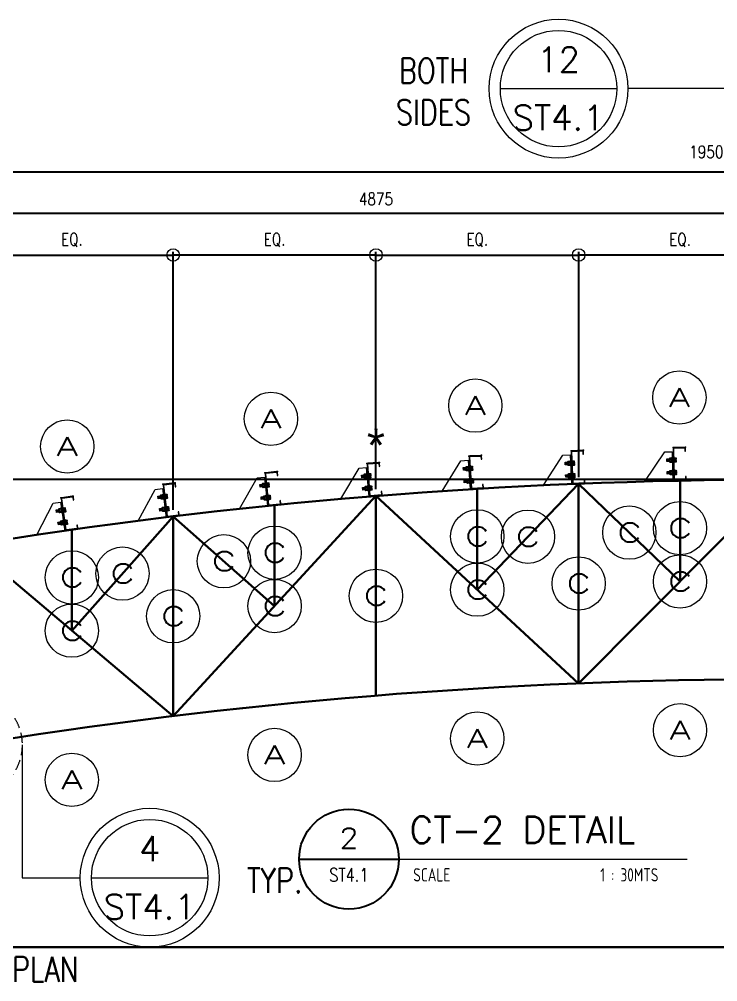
# Model space of a CAD drawing. Header units: millimetres. Extents: x 0 to 437400, y -7936 to 73710.
# Drawn here: x 80468 to 84667, y 28845 to 34631 of the extents above; entities that cross this region are included whole.
import ezdxf
from ezdxf.enums import TextEntityAlignment as Align

# ---------------------------------------------------------------- set-up
doc = ezdxf.new("R2010")
doc.units = ezdxf.units.MM
doc.header["$LTSCALE"] = 10
doc.header["$MEASUREMENT"] = 0
doc.linetypes.add('HIDDEN', pattern=[0.375, 0.25, -0.125])
doc.linetypes.add('PHANTOM2', pattern=[1.25, 0.625, -0.125, 0.125, -0.125, 0.125, -0.125])
doc.layers.add('A_LINE', color=1, linetype='Continuous')
doc.layers.add('TARGET-MAIN', color=1, linetype='Continuous')
for name, color, linetype, lineweight in [('CEE STEEL PURLINS', 46, 'Continuous', 15), ('HATCH 000', 251, 'Continuous', 5), ('S-ANNO-DIMS', 1, 'Continuous', 5), ('S-ANNO-NPLT', 7, 'Continuous', 9), ('S-Anno-Symb', 143, 'PHANTOM2', 13), ('S-BEAM-IDEN', 2, 'Continuous', 9), ('S-Grid-iden', 52, 'Continuous', 9), ('S_BOLTS', 252, 'Continuous', 9), ('S_STEEL TRUSS', 5, 'Continuous', 30), ('SCHEDULES-TEXT', 4, 'Continuous', 20)]:
    doc.layers.add(name, color=color, linetype=linetype, lineweight=lineweight)
doc.layers.add('GUIDE 001', color=214, linetype='Continuous', lineweight=0, plot=False)
doc.styles.add('1', font='simplex.shx', dxfattribs={"width": 0.8, "height": 20})
doc.styles.add('3', font='simplex.shx', dxfattribs={"width": 1.5, "height": 70})
doc.styles.add('ARCHITEXT', font='architxt.shx', dxfattribs={"width": 0.85})
doc.styles.add('ARIAL', font='arial.ttf')
doc.styles.add('ROMANSX', font='ROMANS.shx', dxfattribs={"height": 0.09375})
doc.styles.add('SIMPLEX', font='SIMPLEX.shx', dxfattribs={"width": 1.1})
doc.dimstyles.new('ESCA30', dxfattribs={"dimtxt": 40, "dimasz": 1, "dimexe": 20, "dimexo": 40, "dimgap": 50, "dimtad": 1, "dimdec": 0, "dimrnd": 1, "dimdsep": 46, "dimtxsty": '1', "dimblk1": 'ESCADIM_ARW', "dimblk2": 'ESCADIM_ARW', "dimsah": 1, "dimcen": 50, "dimclrd": 256, "dimclre": 256, "dimclrt": 52, "dimadec": 0, "dimazin": 0, "dimtfac": 1, "dimtdec": 0, "dimtofl": 0, "dimtmove": 0, "dimatfit": 3, "dimldrblk": 'ESCADIM_ARW', "dimfxl": 1, "dimtolj": 1, "dimtzin": 0, "dimarcsym": 0})

# ---------------------------------------------------------------- blocks, each defined once
blk = doc.blocks.new('ESCADIM_ARW')
at = {"color": 9}
blk.add_line((75, 0), (-75, 0), dxfattribs=at)
blk.add_circle((0, 0), 37.5, dxfattribs=at)
blk = doc.blocks.new('*D87')
at = {"layer": 'Defpoints', "color": 0, "ltscale": 80, "transparency": 16777216}
for p in [(94800, 33713.3), (75300, 32953.3, 0), (94800, 32953.3, 0)]:
    blk.add_point(p, dxfattribs=at)
at = {"layer": 'S-ANNO-DIMS', "lineweight": -2, "ltscale": 80, "transparency": 16777216}
for p, q in [((75300, 32993.3), (75300, 33733.3)), ((94800, 32993.3), (94800, 33733.3)), ((75301, 33713.3), (94799, 33713.3))]:
    blk.add_line(p, q, dxfattribs=at)
at = {"layer": 'S-ANNO-DIMS', "lineweight": -2, "ltscale": 80, "transparency": 16777216, "rotation": 180}
blk.add_blockref('ESCADIM_ARW', (75300, 33713.3), dxfattribs=at)
at = {"layer": 'S-ANNO-DIMS', "lineweight": -2, "ltscale": 80, "transparency": 16777216}
blk.add_blockref('ESCADIM_ARW', (94800, 33713.3), dxfattribs=at)
at = {"layer": 'S-ANNO-DIMS', "color": 52, "ltscale": 80, "transparency": 16777216, "insert": (85050, 33820.5), "char_height": 30, "attachment_point": 5, "style": '1'}
blk.add_mtext('\\A1;{\\H2.5x;19500 (16 EQUAL PANELS)}', dxfattribs=at)
blk = doc.blocks.new('*D90')
at = {"layer": 'Defpoints', "color": 0, "ltscale": 80, "transparency": 16777216}
for p in [(74050.2, 31863.3), (85050, 31863.3, 0), (75300, 29053.3, 0)]:
    blk.add_point(p, dxfattribs=at)
at = {"layer": 'S-ANNO-DIMS', "lineweight": -2, "ltscale": 80, "transparency": 16777216}
for p, q in [((85010, 31863.3), (74030.2, 31863.3)), ((74050.2, 29054.3), (74050.2, 31862.3)), ((75260, 29053.3), (74030.2, 29053.3))]:
    blk.add_line(p, q, dxfattribs=at)
for p, rotation in [((74050.2, 31863.3), 90), ((74050.2, 29053.3), 270)]:
    blk.add_blockref('ESCADIM_ARW', p, dxfattribs=dict(at, rotation=rotation))
at = {"layer": 'S-ANNO-DIMS', "color": 52, "ltscale": 80, "transparency": 16777216, "insert": (73962.7, 30458.3), "char_height": 30, "attachment_point": 5, "rotation": 90, "style": '1'}
blk.add_mtext('\\A1;{\\H2.5x;2810}', dxfattribs=at)
blk = doc.blocks.new('*D91')
at = {"layer": 'Defpoints', "color": 0, "ltscale": 80, "transparency": 16777216}
for p in [(85050, 31863.3, 0), (74300.2, 30253.3), (75300, 30253.3, 0)]:
    blk.add_point(p, dxfattribs=at)
at = {"layer": 'S-ANNO-DIMS', "lineweight": -2, "ltscale": 80, "transparency": 16777216}
for p, q in [((85010, 31863.3), (74280.2, 31863.3)), ((74300.2, 31862.3), (74300.2, 30254.3)), ((75260, 30253.3), (74280.2, 30253.3))]:
    blk.add_line(p, q, dxfattribs=at)
for p, rotation in [((74300.2, 31863.3), 90), ((74300.2, 30253.3), 270)]:
    blk.add_blockref('ESCADIM_ARW', p, dxfattribs=dict(at, rotation=rotation))
at = {"layer": 'S-ANNO-DIMS', "color": 52, "ltscale": 80, "transparency": 16777216, "insert": (74212.7, 31058.3), "char_height": 30, "attachment_point": 5, "rotation": 90, "style": '1'}
blk.add_mtext('\\A1;{\\H2.5x;1610}', dxfattribs=at)
blk = doc.blocks.new('*D92')
at = {"layer": 'Defpoints', "color": 0, "ltscale": 80, "transparency": 16777216}
for p in [(80175, 33463.3), (85050, 32953.3, 0), (80175, 31468.9, 0)]:
    blk.add_point(p, dxfattribs=at)
at = {"layer": 'S-ANNO-DIMS', "lineweight": -2, "ltscale": 80, "transparency": 16777216}
for p, q in [((80175, 31508.9), (80175, 33483.3)), ((85049, 33463.3), (80176, 33463.3)), ((85050, 32993.3), (85050, 33483.3))]:
    blk.add_line(p, q, dxfattribs=at)
at = {"layer": 'S-ANNO-DIMS', "lineweight": -2, "ltscale": 80, "transparency": 16777216, "rotation": 180}
blk.add_blockref('ESCADIM_ARW', (80175, 33463.3), dxfattribs=at)
at = {"layer": 'S-ANNO-DIMS', "lineweight": -2, "ltscale": 80, "transparency": 16777216}
blk.add_blockref('ESCADIM_ARW', (85050, 33463.3), dxfattribs=at)
at = {"layer": 'S-ANNO-DIMS', "color": 52, "ltscale": 80, "transparency": 16777216, "insert": (82612.5, 33550.8), "char_height": 30, "attachment_point": 5, "style": '1'}
blk.add_mtext('\\A1;{\\H2.5x;4875}', dxfattribs=at)
blk = doc.blocks.new('*D99')
at = {"layer": 'Defpoints', "color": 0, "ltscale": 80, "transparency": 16777216}
for p in [(83831.3, 33213.3), (85050, 32953.3, 0), (83831.3, 31838.8, 0)]:
    blk.add_point(p, dxfattribs=at)
at = {"layer": 'S-ANNO-DIMS', "lineweight": -2, "ltscale": 80, "transparency": 16777216}
for p, q in [((83831.3, 31878.8), (83831.3, 33233.3)), ((85049, 33213.3), (83832.3, 33213.3)), ((85050, 32993.3), (85050, 33233.3))]:
    blk.add_line(p, q, dxfattribs=at)
at = {"layer": 'S-ANNO-DIMS', "lineweight": -2, "ltscale": 80, "transparency": 16777216, "rotation": 180}
blk.add_blockref('ESCADIM_ARW', (83831.3, 33213.3), dxfattribs=at)
at = {"layer": 'S-ANNO-DIMS', "lineweight": -2, "ltscale": 80, "transparency": 16777216}
blk.add_blockref('ESCADIM_ARW', (85050, 33213.3), dxfattribs=at)
at = {"layer": 'S-ANNO-DIMS', "color": 52, "ltscale": 80, "transparency": 16777216, "insert": (84440.6, 33304.4), "char_height": 30, "attachment_point": 5, "style": '1'}
blk.add_mtext('\\A1;{\\H2.5x;EQ.}', dxfattribs=at)
blk = doc.blocks.new('*D100')
at = {"layer": 'Defpoints', "color": 0, "ltscale": 80, "transparency": 16777216}
for p in [(83831.3, 33213.3), (83831.3, 31838.8, 0), (82612.5, 31765.2, 0)]:
    blk.add_point(p, dxfattribs=at)
at = {"layer": 'S-ANNO-DIMS', "lineweight": -2, "ltscale": 80, "transparency": 16777216}
for p, q in [((82612.5, 31805.2), (82612.5, 33233.3)), ((82613.5, 33213.3), (83830.3, 33213.3)), ((83831.3, 31878.8), (83831.3, 33233.3))]:
    blk.add_line(p, q, dxfattribs=at)
at = {"layer": 'S-ANNO-DIMS', "lineweight": -2, "ltscale": 80, "transparency": 16777216, "rotation": 180}
blk.add_blockref('ESCADIM_ARW', (82612.5, 33213.3), dxfattribs=at)
at = {"layer": 'S-ANNO-DIMS', "lineweight": -2, "ltscale": 80, "transparency": 16777216}
blk.add_blockref('ESCADIM_ARW', (83831.3, 33213.3), dxfattribs=at)
at = {"layer": 'S-ANNO-DIMS', "color": 52, "ltscale": 80, "transparency": 16777216, "insert": (83221.9, 33304.4), "char_height": 30, "attachment_point": 5, "style": '1'}
blk.add_mtext('\\A1;{\\H2.5x;EQ.}', dxfattribs=at)
blk = doc.blocks.new('*D101')
at = {"layer": 'Defpoints', "color": 0, "ltscale": 80, "transparency": 16777216}
for p in [(81393.8, 33213.3), (81393.8, 31642.1, 0), (80175, 31468.9, 0)]:
    blk.add_point(p, dxfattribs=at)
at = {"layer": 'S-ANNO-DIMS', "lineweight": -2, "ltscale": 80, "transparency": 16777216}
for p, q in [((80175, 31508.9), (80175, 33233.3)), ((80176, 33213.3), (81392.8, 33213.3)), ((81393.8, 31682.1), (81393.8, 33233.3))]:
    blk.add_line(p, q, dxfattribs=at)
at = {"layer": 'S-ANNO-DIMS', "lineweight": -2, "ltscale": 80, "transparency": 16777216, "rotation": 180}
blk.add_blockref('ESCADIM_ARW', (80175, 33213.3), dxfattribs=at)
at = {"layer": 'S-ANNO-DIMS', "lineweight": -2, "ltscale": 80, "transparency": 16777216}
blk.add_blockref('ESCADIM_ARW', (81393.8, 33213.3), dxfattribs=at)
at = {"layer": 'S-ANNO-DIMS', "color": 52, "ltscale": 80, "transparency": 16777216, "insert": (80784.4, 33304.4), "char_height": 30, "attachment_point": 5, "style": '1'}
blk.add_mtext('\\A1;{\\H2.5x;EQ.}', dxfattribs=at)
blk = doc.blocks.new('*D102')
at = {"layer": 'Defpoints', "color": 0, "ltscale": 80, "transparency": 16777216}
for p in [(81393.8, 33213.3), (82612.5, 31765.2, 0), (81393.8, 31642.1, 0)]:
    blk.add_point(p, dxfattribs=at)
at = {"layer": 'S-ANNO-DIMS', "lineweight": -2, "ltscale": 80, "transparency": 16777216}
for p, q in [((81393.8, 31682.1), (81393.8, 33233.3)), ((82611.5, 33213.3), (81394.8, 33213.3)), ((82612.5, 31805.2), (82612.5, 33233.3))]:
    blk.add_line(p, q, dxfattribs=at)
at = {"layer": 'S-ANNO-DIMS', "lineweight": -2, "ltscale": 80, "transparency": 16777216, "rotation": 180}
blk.add_blockref('ESCADIM_ARW', (81393.8, 33213.3), dxfattribs=at)
at = {"layer": 'S-ANNO-DIMS', "lineweight": -2, "ltscale": 80, "transparency": 16777216}
blk.add_blockref('ESCADIM_ARW', (82612.5, 33213.3), dxfattribs=at)
at = {"layer": 'S-ANNO-DIMS', "color": 52, "ltscale": 80, "transparency": 16777216, "insert": (82003.1, 33304.4), "char_height": 30, "attachment_point": 5, "style": '1'}
blk.add_mtext('\\A1;{\\H2.5x;EQ.}', dxfattribs=at)
blk = doc.blocks.new('Grid')
at = {"layer": 'S-Grid-iden', "color": 1, "linetype": 'Continuous'}
blk.add_circle((0, 0), 500, dxfattribs=at)
at = {"layer": 'S-Grid-iden', "style": '3', "width": 1.5}
blk.add_attdef('GRIDTAG', text='', height=350, dxfattribs=at).set_placement((0, 0), align=Align.MIDDLE_CENTER)
blk = doc.blocks.new('TARGET-DWGLABEL')
at = {"layer": 'TARGET-MAIN'}
blk.add_line((-7.5, 0), (7.5, 0), dxfattribs=at)
blk.add_circle((0, 0), 7.5, dxfattribs=at)
at = {"layer": 'TARGET-MAIN', "color": 2, "style": 'ARCHITEXT', "width": 0.85}
blk.add_text('SCALE', height=2, dxfattribs=at).set_placement((9.66, -2.36), align=Align.MIDDLE_LEFT)
at = {"layer": 'TARGET-MAIN', "color": 6, "style": 'ARCHITEXT', "width": 0.85}
blk.add_attdef('DRAWING_TITLE', text='', height=5, dxfattribs=at).set_placement((9.08, 4.41), align=Align.MIDDLE_LEFT)
at = {"layer": 'TARGET-MAIN', "color": 4, "style": 'ARCHITEXT', "width": 0.85}
blk.add_attdef('DWG_NO.', text='', height=3, dxfattribs=at).set_placement((0, 3.17), align=Align.MIDDLE_CENTER)
at = {"layer": 'TARGET-MAIN', "color": 3, "style": 'ARCHITEXT', "width": 0.85}
blk.add_attdef('SHT_NO.', text='', height=2, dxfattribs=at).set_placement((-0.02, -2.36), align=Align.MIDDLE_CENTER)
at = {"layer": 'TARGET-MAIN', "color": 2, "style": 'ARCHITEXT', "width": 0.85}
blk.add_attdef('SCALE', text='', height=2, dxfattribs=at).set_placement((69.6, -2.36), align=Align.MIDDLE_RIGHT)
blk = doc.blocks.new('*D112')
at = {"layer": 'Defpoints', "color": 0, "ltscale": 80, "transparency": 16777216}
for p in [(75300, 32953.3), (74050.2, 31863.3), (85050, 31863.3, 0)]:
    blk.add_point(p, dxfattribs=at)
at = {"layer": 'S-ANNO-DIMS', "lineweight": -2, "ltscale": 80, "transparency": 16777216}
for p, q in [((75260, 32953.3), (74030.2, 32953.3)), ((74050.2, 32952.3), (74050.2, 31864.3)), ((85010, 31863.3), (74030.2, 31863.3))]:
    blk.add_line(p, q, dxfattribs=at)
for p, rotation in [((74050.2, 32953.3), 90), ((74050.2, 31863.3), 270)]:
    blk.add_blockref('ESCADIM_ARW', p, dxfattribs=dict(at, rotation=rotation))
at = {"layer": 'S-ANNO-DIMS', "color": 52, "ltscale": 80, "transparency": 16777216, "insert": (73962.7, 32408.3), "char_height": 30, "attachment_point": 5, "rotation": 90, "style": '1'}
blk.add_mtext('\\A1;{\\H2.5x;1090}', dxfattribs=at)
blk = doc.blocks.new('EXT', base_point=(6.5784, 3.6597))
for p, q in [((6.5734, 3.6697), (6.5834, 3.6697)), ((6.5734, 3.6697), (6.5734, 3.6597)), ((6.5834, 3.6697), (6.5734, 3.6697)), ((6.5734, 3.6663), (6.5834, 3.6663)), ((6.5734, 3.663), (6.5834, 3.663)), ((6.5734, 3.6597), (6.5834, 3.6597)), ((6.575, 3.668), (6.5818, 3.668)), ((6.575, 3.6647), (6.5818, 3.6647)), ((6.575, 3.6613), (6.5818, 3.6613)), ((6.5834, 3.6597), (6.5834, 3.6697))]:
    blk.add_line(p, q)
blk = doc.blocks.new('BOLT', base_point=(6.579, 3.6798))
for p, q in [((6.571, 3.6847), (6.571, 3.6798)), ((6.575, 3.6847), (6.571, 3.6847)), ((6.575, 3.6858), (6.573, 3.6858)), ((6.575, 3.6798), (6.575, 3.6858)), ((6.575, 3.6858), (6.583, 3.6858)), ((6.575, 3.6847), (6.583, 3.6847)), ((6.585, 3.6858), (6.583, 3.6858)), ((6.583, 3.6798), (6.583, 3.6858)), ((6.587, 3.6847), (6.583, 3.6847)), ((6.587, 3.6798), (6.587, 3.6847))]:
    blk.add_line(p, q)
for centre, radius, start, end in [((6.573, 3.6833), 0.00241, 33.9696, 146.0304), ((6.579, 3.6777), 0.00805, 60.2058, 119.7942), ((6.585, 3.6833), 0.00241, 33.9696, 146.0304)]:
    blk.add_arc(centre, radius, start, end)
blk = doc.blocks.new('NUT20')
for p, q in [((0.0185, 0.0045), (-0.0185, 0.0045)), ((-0.0185, 0.0045), (-0.0185, 0)), ((-0.0185, 0), (0.0185, 0)), ((0.0185, 0), (0.0185, 0.0045))]:
    blk.add_line(p, q)
for name, p, xscale, yscale, zscale in [('BOLT', (0, 0.0045), 2.125, 2.666666666666667, 2.125), ('EXT', (0, 0.0205), 2, 2, 2)]:
    blk.add_blockref(name, p, dxfattribs=dict(xscale=xscale, yscale=yscale, zscale=zscale))
blk = doc.blocks.new('BUBBLE')
at = {"layer": 'S-ANNO-NPLT', "linetype": 'Continuous'}
blk.add_circle((0, 0), 0.2608, dxfattribs=at)
at = {"layer": 'S-Anno-Symb', "color": 0, "linetype": 'Continuous'}
blk.add_line((-0.2188, 0), (0.2188, 0), dxfattribs=at)
blk.add_circle((0, 0), 0.2188, dxfattribs=at)
at = {"layer": 'S-Anno-Symb', "style": 'ROMANSX'}
for tag, p in [('1', (0, 0.1094)), ('S1', (0, -0.1094))]:
    blk.add_attdef(tag, text='', height=0.0937, dxfattribs=at).set_placement(p, align=Align.MIDDLE_CENTER)
at = {"layer": 'S-Anno-Symb', "style": 'ROMANSX', "width": 1.018385, "flags": 8}
blk.add_attdef('LONG', text='', height=0.0937, dxfattribs=at).set_placement((-0.1796, -0.1249), (0.1796, -0.1249), align=Align.FIT)

msp = doc.modelspace()

# ---------------------------------------------------------------- hatches: boundary and pattern name
at = {"layer": 'HATCH 000'}
h = msp.add_hatch(color=33, dxfattribs=at)
edge = h.paths.add_edge_path()
edge.add_line((84474.13787, 32033.72597), (84473.73166, 32051.72003))
edge.add_arc((84467.72912, 32051.58453), 6.00407, 1.293213087, 91.293213086)
edge.add_line((84467.59362, 32057.58707), (84404.61373, 32056.16945))
edge.add_arc((84404.74924, 32050.16691), 6.00407, 91.293213086, 181.293213085)
edge.add_line((84398.7467, 32050.03141), (84402.99253, 31861.95192))
edge.add_arc((84408.99507, 31862.08742), 6.00407, 181.293213087, 271.293213086)
edge.add_line((84409.13057, 31856.08489), (84472.13554, 31857.50307))
edge.add_arc((84472.00004, 31863.50561), 6.00407, 271.293213086, 361.293213085)
edge.add_line((84478.00257, 31863.64111), (84477.59636, 31881.63517))
edge.add_line((84477.59636, 31881.63517), (84473.59467, 31881.54484))
edge.add_line((84473.59467, 31881.54484), (84474.00088, 31863.55078))
edge.add_arc((84472.00004, 31863.50561), 2.00136, -88.706786915, 1.293213086, ccw=False)
edge.add_line((84472.04521, 31861.50476), (84409.04024, 31860.08658))
edge.add_arc((84408.99507, 31862.08742), 2.00136, 181.293213086, 271.293213086, ccw=False)
edge.add_line((84406.99422, 31862.04225), (84402.74839, 32050.12175))
edge.add_arc((84404.74924, 32050.16691), 2.00136, 91.293213086, 181.293213086, ccw=False)
edge.add_line((84404.70407, 32052.16776), (84467.68395, 32053.58537))
edge.add_arc((84467.72912, 32051.58453), 2.00136, 1.293213086, 91.293213086, ccw=False)
edge.add_line((84469.72997, 32051.6297), (84470.13618, 32033.63564))
edge.add_line((84470.13618, 32033.63564), (84474.13787, 32033.72597))
h = msp.add_hatch(color=33, dxfattribs=at)
edge = h.paths.add_edge_path()
edge.add_line((83248.26234, 31985.90422), (83247.1329, 32003.86739))
edge.add_arc((83241.14067, 32003.49063), 6.00407, 3.597734813, 93.597734813)
edge.add_line((83240.76391, 32009.48287), (83177.89197, 32005.53394))
edge.add_arc((83178.26873, 31999.5417), 6.00407, 93.597734812, 183.597734811)
edge.add_line((83172.27649, 31999.16494), (83184.08169, 31811.40829))
edge.add_arc((83190.07392, 31811.78505), 6.00407, 183.597734813, 273.597734812)
edge.add_line((83190.45068, 31805.79282), (83253.34767, 31809.74333))
edge.add_arc((83252.97091, 31815.73556), 6.00407, 273.597734812, 363.597734812)
edge.add_line((83258.96314, 31816.11232), (83257.83371, 31834.0755))
edge.add_line((83257.83371, 31834.0755), (83253.83888, 31833.82432))
edge.add_line((83253.83888, 31833.82432), (83254.96832, 31815.86115))
edge.add_arc((83252.97091, 31815.73556), 2.00136, -86.402265188, 3.597734812, ccw=False)
edge.add_line((83253.09649, 31813.73815), (83190.19951, 31809.78764))
edge.add_arc((83190.07392, 31811.78505), 2.00136, 183.597734812, 273.597734812, ccw=False)
edge.add_line((83188.07651, 31811.65947), (83176.27132, 31999.41612))
edge.add_arc((83178.26873, 31999.5417), 2.00136, 93.597734812, 183.597734812, ccw=False)
edge.add_line((83178.14314, 32001.53911), (83241.01508, 32005.48804))
edge.add_arc((83241.14067, 32003.49063), 2.00136, 3.597734812, 93.597734812, ccw=False)
edge.add_line((83243.13808, 32003.61622), (83244.26751, 31985.65305))
edge.add_line((83244.26751, 31985.65305), (83248.26234, 31985.90422))
h = msp.add_hatch(color=33, dxfattribs=at)
edge = h.paths.add_edge_path()
edge.add_line((83861.2076, 32015.98829), (83860.43977, 32033.97055))
edge.add_arc((83854.44117, 32033.71442), 6.00407, 2.44500788, 92.445007879)
edge.add_line((83854.18503, 32039.71302), (83791.24637, 32037.02971))
edge.add_arc((83791.50251, 32031.03111), 6.00407, 92.445007879, 182.445007878)
edge.add_line((83785.50391, 32030.77498), (83793.52952, 31842.81884))
edge.add_arc((83799.52812, 31843.07497), 6.00407, 182.44500788, 272.445007879)
edge.add_line((83799.78425, 31837.07637), (83862.74798, 31839.76075))
edge.add_arc((83862.49185, 31845.75935), 6.00407, 272.445007879, 362.445007878)
edge.add_line((83868.49045, 31846.01549), (83867.72262, 31863.99774))
edge.add_line((83867.72262, 31863.99774), (83863.72355, 31863.82699))
edge.add_line((83863.72355, 31863.82699), (83864.49138, 31845.84473))
edge.add_arc((83862.49185, 31845.75935), 2.00136, -87.554992121, 2.445007879, ccw=False)
edge.add_line((83862.57722, 31843.75982), (83799.61349, 31841.07544))
edge.add_arc((83799.52812, 31843.07497), 2.00136, 182.445007879, 272.445007879, ccw=False)
edge.add_line((83797.52858, 31842.98959), (83789.50298, 32030.94574))
edge.add_arc((83791.50251, 32031.03111), 2.00136, 92.44500788, 182.445007879, ccw=False)
edge.add_line((83791.41713, 32033.03065), (83854.35579, 32035.71395))
edge.add_arc((83854.44117, 32033.71442), 2.00136, 2.445007879, 92.445007879, ccw=False)
edge.add_line((83856.4407, 32033.7998), (83857.20853, 32015.81754))
edge.add_line((83857.20853, 32015.81754), (83861.2076, 32015.98829))
h = msp.add_hatch(color=33, dxfattribs=at)
edge = h.paths.add_edge_path()
edge.add_line((82635.30203, 31943.4362), (82633.81101, 31961.37298))
edge.add_arc((82627.82758, 31960.8756), 6.00407, 4.75186421, 94.751864209)
edge.add_line((82627.3302, 31966.85903), (82564.55055, 31961.64453))
edge.add_arc((82565.04793, 31955.6611), 6.00407, 94.751864209, 184.751864208)
edge.add_line((82559.0645, 31955.16372), (82574.6491, 31767.68294))
edge.add_arc((82580.63253, 31768.18032), 6.00407, 184.75186421, 274.751864209)
edge.add_line((82581.12991, 31762.1969), (82643.93456, 31767.41347))
edge.add_arc((82643.43718, 31773.3969), 6.00407, 274.751864209, 364.751864208)
edge.add_line((82649.42061, 31773.89428), (82647.92959, 31791.83106))
edge.add_line((82647.92959, 31791.83106), (82643.94064, 31791.49948))
edge.add_line((82643.94064, 31791.49948), (82645.43166, 31773.5627))
edge.add_arc((82643.43718, 31773.3969), 2.00136, -85.248135792, 4.751864208, ccw=False)
edge.add_line((82643.60297, 31771.40243), (82580.79832, 31766.18585))
edge.add_arc((82580.63253, 31768.18032), 2.00136, 184.751864209, 274.751864209, ccw=False)
edge.add_line((82578.63805, 31768.01453), (82563.05346, 31955.49531))
edge.add_arc((82565.04793, 31955.6611), 2.00136, 94.751864209, 184.751864209, ccw=False)
edge.add_line((82564.88214, 31957.65558), (82627.66179, 31962.87007))
edge.add_arc((82627.82758, 31960.8756), 2.00136, 4.751864209, 94.751864209, ccw=False)
edge.add_line((82629.82206, 31961.04139), (82631.31308, 31943.10461))
edge.add_line((82631.31308, 31943.10461), (82635.30203, 31943.4362))
h = msp.add_hatch(color=33, dxfattribs=at)
edge = h.paths.add_edge_path()
edge.add_line((82022.32661, 31888.53133), (82020.47403, 31906.43438))
edge.add_arc((82014.50185, 31905.81638), 6.00407, 5.907871546, 95.907871545)
edge.add_line((82013.88386, 31911.78856), (81951.22219, 31905.30856))
edge.add_arc((81951.84018, 31899.33639), 6.00407, 95.907871545, 185.907871544)
edge.add_line((81945.86801, 31898.71839), (81965.23181, 31711.59019))
edge.add_arc((81971.20399, 31712.20818), 6.00407, 185.907871546, 275.907871545)
edge.add_line((81971.82198, 31706.236), (82034.50861, 31712.71859))
edge.add_arc((82033.89061, 31718.69077), 6.00407, 275.907871545, 365.907871544)
edge.add_line((82039.86279, 31719.30876), (82038.0102, 31737.21181))
edge.add_line((82038.0102, 31737.21181), (82034.02875, 31736.79981))
edge.add_line((82034.02875, 31736.79981), (82035.88134, 31718.89676))
edge.add_arc((82033.89061, 31718.69077), 2.00136, -84.092128455, 5.907871544, ccw=False)
edge.add_line((82034.09661, 31716.70004), (81971.40998, 31710.21745))
edge.add_arc((81971.20399, 31712.20818), 2.00136, 185.907871545, 275.907871545, ccw=False)
edge.add_line((81969.21326, 31712.00218), (81949.84946, 31899.13039))
edge.add_arc((81951.84018, 31899.33639), 2.00136, 95.907871545, 185.907871545, ccw=False)
edge.add_line((81951.63419, 31901.32711), (82014.29585, 31907.80711))
edge.add_arc((82014.50185, 31905.81638), 2.00136, 5.907871545, 95.907871545, ccw=False)
edge.add_line((82016.49258, 31906.02238), (82018.34516, 31888.11933))
edge.add_line((82018.34516, 31888.11933), (82022.32661, 31888.53133))
h = msp.add_hatch(color=33, dxfattribs=at)
edge = h.paths.add_edge_path()
edge.add_line((81409.33601, 31821.12104), (81407.12188, 31838.98298))
edge.add_arc((81401.16341, 31838.24438), 6.00407, 7.06623925, 97.06623925)
edge.add_line((81400.42481, 31844.20284), (81337.90695, 31836.4574))
edge.add_arc((81338.64555, 31830.49894), 6.00407, 97.066239249, 187.066239249)
edge.add_line((81332.68709, 31829.76034), (81355.82991, 31643.06183))
edge.add_arc((81361.78837, 31643.80044), 6.00407, 187.06623925, 277.06623925)
edge.add_line((81362.52697, 31637.84197), (81425.06973, 31645.5905))
edge.add_arc((81424.33113, 31651.54897), 6.00407, 277.066239249, 367.066239249)
edge.add_line((81430.2896, 31652.28757), (81428.07546, 31670.1495))
edge.add_line((81428.07546, 31670.1495), (81424.10315, 31669.6571))
edge.add_line((81424.10315, 31669.6571), (81426.31729, 31651.79517))
edge.add_arc((81424.33113, 31651.54897), 2.00136, -82.933760751, 7.066239249, ccw=False)
edge.add_line((81424.57733, 31649.56281), (81362.03457, 31641.81428))
edge.add_arc((81361.78837, 31643.80044), 2.00136, 187.06623925, 277.06623925, ccw=False)
edge.add_line((81359.80221, 31643.55424), (81336.65939, 31830.25274))
edge.add_arc((81338.64555, 31830.49894), 2.00136, 97.06623925, 187.06623925, ccw=False)
edge.add_line((81338.39935, 31832.48509), (81400.91721, 31840.23053))
edge.add_arc((81401.16341, 31838.24438), 2.00136, 7.06623925, 97.066239249, ccw=False)
edge.add_line((81403.14957, 31838.49058), (81405.3637, 31820.62864))
edge.add_line((81405.3637, 31820.62864), (81409.33601, 31821.12104))
h = msp.add_hatch(color=33, dxfattribs=at)
edge = h.paths.add_edge_path()
edge.add_line((80796.33011, 31741.12068), (80793.75445, 31758.93407))
edge.add_arc((80787.81218, 31758.07487), 6.00407, 8.227458576, 98.227458575)
edge.add_line((80786.95297, 31764.01714), (80724.60492, 31755.00633))
edge.add_arc((80725.46412, 31749.06405), 6.00407, 98.227458575, 188.227458574)
edge.add_line((80719.52185, 31748.20485), (80746.44349, 31562.0137))
edge.add_arc((80752.38576, 31562.8729), 6.00407, 188.227458576, 278.227458575)
edge.add_line((80753.24497, 31556.93063), (80815.61786, 31565.94504))
edge.add_arc((80814.75865, 31571.88731), 6.00407, 278.227458575, 368.227458574)
edge.add_line((80820.70093, 31572.74651), (80818.12526, 31590.55991))
edge.add_line((80818.12526, 31590.55991), (80814.16375, 31589.98711))
edge.add_line((80814.16375, 31589.98711), (80816.73941, 31572.17371))
edge.add_arc((80814.75865, 31571.88731), 2.00136, -81.772541425, 8.227458575, ccw=False)
edge.add_line((80815.04506, 31569.90655), (80752.67216, 31560.89214))
edge.add_arc((80752.38576, 31562.8729), 2.00136, 188.227458576, 278.227458576, ccw=False)
edge.add_line((80750.40501, 31562.5865), (80723.48336, 31748.77765))
edge.add_arc((80725.46412, 31749.06405), 2.00136, 98.227458575, 188.227458576, ccw=False)
edge.add_line((80725.17772, 31751.04481), (80787.52577, 31760.05563))
edge.add_arc((80787.81218, 31758.07487), 2.00136, 8.227458575, 98.227458575, ccw=False)
edge.add_line((80789.79293, 31758.36127), (80792.3686, 31740.54787))
edge.add_line((80792.3686, 31740.54787), (80796.33011, 31741.12068))

# ---------------------------------------------------------------- linework, layer by layer
at = {"layer": 'A_LINE', "color": 1, "lineweight": 13}
msp.add_line((82150.39094, 29582.14353), (84483.46365, 29582.14353), dxfattribs=at)
at = {"layer": 'CEE STEEL PURLINS', "elevation": 0}
for points in [[(84474.13787, 32033.72597), (84473.73166, 32051.72003, 0.4142135624), (84467.59362, 32057.58707), (84404.61373, 32056.16945, 0.4142135624), (84398.7467, 32050.03141), (84402.99253, 31861.95192, 0.4142135624), (84409.13057, 31856.08489), (84472.13554, 31857.50307, 0.4142135624), (84478.00257, 31863.64111), (84477.59636, 31881.63517), (84473.59467, 31881.54484), (84474.00088, 31863.55078, -0.4142135624), (84472.04521, 31861.50476), (84409.04024, 31860.08658, -0.4142135624), (84406.99422, 31862.04225), (84402.74839, 32050.12175, -0.4142135624), (84404.70407, 32052.16776), (84467.68395, 32053.58537, -0.4142135624), (84469.72997, 32051.6297), (84470.13618, 32033.63564), (84474.13787, 32033.72597)], [(83248.26234, 31985.90422), (83247.1329, 32003.86739, 0.4142135624), (83240.76391, 32009.48287), (83177.89197, 32005.53394, 0.4142135624), (83172.27649, 31999.16494), (83184.08169, 31811.40829, 0.4142135624), (83190.45068, 31805.79282), (83253.34767, 31809.74333, 0.4142135624), (83258.96314, 31816.11232), (83257.83371, 31834.0755), (83253.83888, 31833.82432), (83254.96832, 31815.86115, -0.4142135624), (83253.09649, 31813.73815), (83190.19951, 31809.78764, -0.4142135624), (83188.07651, 31811.65947), (83176.27132, 31999.41612, -0.4142135624), (83178.14314, 32001.53911), (83241.01508, 32005.48804, -0.4142135624), (83243.13808, 32003.61622), (83244.26751, 31985.65305), (83248.26234, 31985.90422)], [(83861.2076, 32015.98829), (83860.43977, 32033.97055, 0.4142135624), (83854.18503, 32039.71302), (83791.24637, 32037.02971, 0.4142135624), (83785.50391, 32030.77498), (83793.52952, 31842.81884, 0.4142135624), (83799.78425, 31837.07637), (83862.74798, 31839.76075, 0.4142135624), (83868.49045, 31846.01549), (83867.72262, 31863.99774), (83863.72355, 31863.82699), (83864.49138, 31845.84473, -0.4142135624), (83862.57722, 31843.75982), (83799.61349, 31841.07544, -0.4142135624), (83797.52858, 31842.98959), (83789.50298, 32030.94574, -0.4142135624), (83791.41713, 32033.03065), (83854.35579, 32035.71395, -0.4142135624), (83856.4407, 32033.7998), (83857.20853, 32015.81754), (83861.2076, 32015.98829)], [(82635.30203, 31943.4362), (82633.81101, 31961.37298, 0.4142135624), (82627.3302, 31966.85903), (82564.55055, 31961.64453, 0.4142135624), (82559.0645, 31955.16372), (82574.6491, 31767.68294, 0.4142135624), (82581.12991, 31762.1969), (82643.93456, 31767.41347, 0.4142135624), (82649.42061, 31773.89428), (82647.92959, 31791.83106), (82643.94064, 31791.49948), (82645.43166, 31773.5627, -0.4142135624), (82643.60297, 31771.40243), (82580.79832, 31766.18585, -0.4142135624), (82578.63805, 31768.01453), (82563.05346, 31955.49531, -0.4142135624), (82564.88214, 31957.65558), (82627.66179, 31962.87007, -0.4142135624), (82629.82206, 31961.04139), (82631.31308, 31943.10461), (82635.30203, 31943.4362)], [(82022.32661, 31888.53133), (82020.47403, 31906.43438, 0.4142135624), (82013.88386, 31911.78856), (81951.22219, 31905.30856, 0.4142135624), (81945.86801, 31898.71839), (81965.23181, 31711.59019, 0.4142135624), (81971.82198, 31706.236), (82034.50861, 31712.71859, 0.4142135624), (82039.86279, 31719.30876), (82038.0102, 31737.21181), (82034.02875, 31736.79981), (82035.88134, 31718.89676, -0.4142135624), (82034.09661, 31716.70004), (81971.40998, 31710.21745, -0.4142135624), (81969.21326, 31712.00218), (81949.84946, 31899.13039, -0.4142135624), (81951.63419, 31901.32711), (82014.29585, 31907.80711, -0.4142135624), (82016.49258, 31906.02238), (82018.34516, 31888.11933), (82022.32661, 31888.53133)], [(81409.33601, 31821.12104), (81407.12188, 31838.98298, 0.4142135624), (81400.42481, 31844.20284), (81337.90695, 31836.4574, 0.4142135624), (81332.68709, 31829.76034), (81355.82991, 31643.06183, 0.4142135624), (81362.52697, 31637.84197), (81425.06973, 31645.5905, 0.4142135624), (81430.2896, 31652.28757), (81428.07546, 31670.1495), (81424.10315, 31669.6571), (81426.31729, 31651.79517, -0.4142135624), (81424.57733, 31649.56281), (81362.03457, 31641.81428, -0.4142135624), (81359.80221, 31643.55424), (81336.65939, 31830.25274, -0.4142135624), (81338.39935, 31832.48509), (81400.91721, 31840.23053, -0.4142135624), (81403.14957, 31838.49058), (81405.3637, 31820.62864), (81409.33601, 31821.12104)], [(80796.33011, 31741.12068), (80793.75445, 31758.93407, 0.4142135624), (80786.95297, 31764.01714), (80724.60492, 31755.00633, 0.4142135624), (80719.52185, 31748.20485), (80746.44349, 31562.0137, 0.4142135624), (80753.24497, 31556.93063), (80815.61786, 31565.94504, 0.4142135624), (80820.70093, 31572.74651), (80818.12526, 31590.55991), (80814.16375, 31589.98711), (80816.73941, 31572.17371, -0.4142135624), (80815.04506, 31569.90655), (80752.67216, 31560.89214, -0.4142135624), (80750.40501, 31562.5865), (80723.48336, 31748.77765, -0.4142135624), (80725.17772, 31751.04481), (80787.52577, 31760.05563, -0.4142135624), (80789.79293, 31758.36127), (80792.3686, 31740.54787), (80796.33011, 31741.12068)]]:
    msp.add_lwpolyline(points, format="xyb", dxfattribs=at)
at = {"layer": 'GUIDE 001'}
for p in [(84398.6112, 32056.03395, 0), (84473.59615, 32057.72257, 0), (83171.89973, 32005.15717, 0), (83246.75614, 32009.85963, 0), (83785.24777, 32036.77358, 0), (83860.18363, 32039.96915, 0), (82558.56712, 31961.14715, 0), (82633.31363, 31967.35641, 0), (81945.25001, 31904.69057, 0), (82019.85604, 31912.40655, 0), (81331.94849, 31835.7188, 0), (81406.38327, 31844.94144, 0), (83793.78565, 31836.82023, 0), (83868.74658, 31840.01688, 0), (84403.12804, 31855.94938, 0), (80792.89524, 31764.87634, 0), (82649.91799, 31767.91085, 0), (83184.45845, 31805.41606, 0), (80718.66265, 31754.14712, 0), (81965.8498, 31705.61801, 0), (82575.14648, 31761.69951, 0), (81356.56851, 31637.10337, 0), (81431.0282, 31646.3291, 0), (80747.30269, 31556.07142, 0)]:
    msp.add_point(p, dxfattribs=at)
at = {"layer": 'S-Anno-Symb', "color": 1, "linetype": 'HIDDEN', "ltscale": 25}
msp.add_circle((80175, 30268.93722), 310.19417, dxfattribs=at)
at = {"layer": 'S-BEAM-IDEN', "color": 1, "elevation": 0}
msp.add_lwpolyline([(84750, 32013.04916), (84750, 34213.58404), (84127.76769, 34213.58404)], dxfattribs=at)
at = {"layer": 'S-BEAM-IDEN', "elevation": 0}
for points in [[(83787.8018, 31836.70194), (83618.97025, 31829.53671), (83736.36337, 32009.67642), (83780.32389, 32011.54013)], [(84397.14301, 31855.9514), (84228.20154, 31852.18134), (84349.19199, 32029.9249), (84393.18109, 32030.90457)], [(83178.47818, 31805.17741), (83009.82495, 31794.61716), (83123.57035, 31977.08207), (83167.48448, 31979.82978)], [(81959.88402, 31705.1385), (81791.79352, 31687.78866), (81898.09158, 31874.69019), (81941.85926, 31879.20578)], [(82569.17223, 31761.34046), (82400.76592, 31747.38534), (82510.81304, 31932.10429), (82554.66291, 31935.73596)], [(81350.61363, 31636.50336), (81182.90823, 31615.75895), (81285.40618, 31804.7712), (81329.07363, 31810.17068)], [(80741.3612, 31555.35085), (80574.11064, 31531.21204), (80672.75707, 31722.26267), (80716.30613, 31728.54599)]]:
    msp.add_lwpolyline(points, close=True, dxfattribs=at)
at = {"layer": 'S-BEAM-IDEN', "color": 1}
msp.add_lwpolyline([(80485.19417, 30268.93722), (80485.19417, 29470.55126), (80835.15146, 29470.55126)], dxfattribs=at)
at = {"layer": 'S_BOLTS'}
for p, q in [((84403.96882, 31995.9361, 0), (84407.56789, 31996.01802, 0)), ((84404.64245, 31966.34376, 0), (84403.96882, 31995.9361, 0)), ((84407.56789, 31996.01802, 0), (84408.24151, 31966.42569, 0)), ((83179.6696, 31945.32336, 0), (83183.26246, 31945.54995, 0)), ((83181.53261, 31915.78205, 0), (83179.6696, 31945.32336, 0)), ((83183.26246, 31945.54995, 0), (83185.12547, 31916.00863, 0)), ((83791.81236, 31976.79557, 0), (83795.40905, 31976.94982, 0)), ((83793.08069, 31947.22275, 0), (83791.81236, 31976.79557, 0)), ((83796.67738, 31947.37701, 0), (83793.08069, 31947.22275, 0)), ((83795.40905, 31976.94982, 0), (83796.67738, 31947.37701, 0)), ((84408.24151, 31966.42569, 0), (84404.64245, 31966.34376, 0)), ((82567.54059, 31901.48198, 0), (82571.12816, 31901.78088, 0)), ((82569.99824, 31871.98418, 0), (82567.54059, 31901.48198, 0)), ((82571.12816, 31901.78088, 0), (82573.58581, 31872.28309, 0)), ((83185.12547, 31916.00863, 0), (83181.53261, 31915.78205, 0)), ((83798.61008, 31902.02632, 0), (83795.01339, 31901.87206, 0)), ((83796.28172, 31872.29925, 0), (83795.01339, 31901.87206, 0)), ((83798.61008, 31902.02632, 0), (83799.87842, 31872.45351, 0)), ((84409.26222, 31921.04532, 0), (84405.66315, 31920.96339, 0)), ((84406.33678, 31891.37105, 0), (84405.66315, 31920.96339, 0)), ((84409.93585, 31891.45298, 0), (84406.33678, 31891.37105, 0)), ((84409.26222, 31921.04532, 0), (84409.93585, 31891.45298, 0)), ((81955.42538, 31845.21858, 0), (81959.00619, 31845.5898, 0)), ((81958.47764, 31815.77637, 0), (81955.42538, 31845.21858, 0)), ((81959.00619, 31845.5898, 0), (81962.05845, 31816.14759, 0)), ((82573.58581, 31872.28309, 0), (82569.99824, 31871.98418, 0)), ((82577.34237, 31827.04695, 0), (82573.7548, 31826.74804, 0)), ((82576.21245, 31797.25025, 0), (82573.7548, 31826.74804, 0)), ((82577.34237, 31827.04695, 0), (82579.80002, 31797.54915, 0)), ((83187.97012, 31870.706, 0), (83184.37726, 31870.47942, 0)), ((83186.24027, 31840.93811, 0), (83184.37726, 31870.47942, 0)), ((83189.83313, 31841.16469, 0), (83186.24027, 31840.93811, 0)), ((83187.97012, 31870.706, 0), (83189.83313, 31841.16469, 0)), ((83799.87842, 31872.45351, 0), (83796.28172, 31872.29925, 0)), ((81343.32405, 31776.46467, 0), (81346.89663, 31776.9082, 0)), ((81346.97089, 31747.09018, 0), (81343.32405, 31776.46467, 0)), ((81346.89663, 31776.9082, 0), (81350.54347, 31747.53372, 0)), ((81962.05845, 31816.14759, 0), (81958.47764, 31815.77637, 0)), ((81966.72688, 31770.99644, 0), (81963.14607, 31770.62522, 0)), ((81966.19833, 31741.18301, 0), (81963.14607, 31770.62522, 0)), ((81966.72688, 31770.99644, 0), (81969.77914, 31741.55423, 0)), ((82579.80002, 31797.54915, 0), (82576.21245, 31797.25025, 0)), ((81350.54347, 31747.53372, 0), (81346.97089, 31747.09018, 0)), ((81969.77914, 31741.55423, 0), (81966.19833, 31741.18301, 0)), ((80731.23671, 31695.13569, 0), (80734.79956, 31695.65154, 0)), ((80735.47809, 31665.84114, 0), (80731.23671, 31695.13569, 0)), ((80734.79956, 31695.65154, 0), (80739.04094, 31666.35699, 0)), ((80739.04094, 31666.35699, 0), (80735.47809, 31665.84114, 0)), ((81356.12371, 31702.48618, 0), (81352.55114, 31702.04264, 0)), ((81356.19798, 31672.66815, 0), (81352.55114, 31702.04264, 0)), ((81356.12371, 31702.48618, 0), (81359.77055, 31673.11169, 0)), ((81359.77055, 31673.11169, 0), (81356.19798, 31672.66815, 0)), ((80745.53296, 31621.43179, 0), (80741.97011, 31620.91594, 0)), ((80746.2115, 31591.62139, 0), (80741.97011, 31620.91594, 0)), ((80745.53296, 31621.43179, 0), (80749.77435, 31592.13724, 0)), ((80749.77435, 31592.13724, 0), (80746.2115, 31591.62139, 0))]:
    msp.add_line(p, q, dxfattribs=at)
at = {"layer": 'S_STEEL TRUSS'}
for p, q in [((83831.25, 30638.8193), (83831.25, 31838.8193)), ((82612.5, 30565.20495), (82612.5, 31765.20495)), ((81393.75, 30442.11438), (81393.75, 31642.11438)), ((75350, 29053.31771), (85000, 29053.31771))]:
    msp.add_line(p, q, dxfattribs=at)
at = {"layer": 'S_STEEL TRUSS', "elevation": 0}
for points in [[(75300, 30253.31771), (76518.75, 29438.65379), (77737.5, 30968.53127), (78956.25, 30044.7976), (80175, 31468.93722), (81393.75, 30442.11438), (82612.5, 31765.20495), (83831.25, 30638.8193), (85050, 31863.31771), (86268.75, 30638.8193), (87487.5, 31765.20495), (88706.25, 30442.11438), (89925, 31468.93722), (91143.75, 30044.7976), (92362.5, 30968.53127), (93581.25, 29438.65379), (94800, 30253.31771)], [(83221.875, 31808.16841), (83221.875, 31202.01213), (83831.25, 31838.8193), (84440.625, 31251.06851), (84440.625, 31857.19496)], [(80784.375, 31561.83491), (80784.375, 30955.5258), (81393.75, 31642.11438), (82003.125, 31103.65966), (82003.125, 31709.87633)]]:
    msp.add_lwpolyline(points, dxfattribs=at)
at = {"layer": 'S_STEEL TRUSS'}
for centre in [(85050, 1535.80218, 0), (85050, 335.80218, 0)]:
    msp.add_arc(centre, 30327.51553, 71.246928244, 108.753071756, dxfattribs=at)

# ---------------------------------------------------------------- block references
at = {"layer": 'S-Anno-Symb', "linetype": 'Continuous', "xscale": 1600.000000000014, "yscale": 1600.000000000014, "zscale": 1600.000000000014}
for p, values in [((83710.53414, 34213.58404, 0), {'1': '12', 'S1': 'ST4.1'}), ((81252.38501, 29470.55126), {'1': '4', 'S1': 'ST4.1'})]:
    msp.add_blockref('BUBBLE', p, dxfattribs=at).add_auto_attribs(values)
at = {"layer": 'S-Grid-iden', "xscale": 0.3203883495176713, "yscale": 0.3203883495176713, "zscale": 0.3203883495176713}
for p, values in [((84436.64574, 32357.21536, 0), {'GRIDTAG': 'A'}), ((83209.93721, 32308.35298, 0), {'GRIDTAG': 'A'}), ((81981.40577, 32228.62783, 0), {'GRIDTAG': 'A'}), ((80756.52015, 32062.86795, 0), {'GRIDTAG': 'A'}), ((84440.625, 31571.45686), {'GRIDTAG': 'C'}), ((83221.875, 31522.40048, 0), {'GRIDTAG': 'C'}), ((83526.5625, 31520.41571, 0), {'GRIDTAG': 'C'}), ((84135.9375, 31544.9439, 0), {'GRIDTAG': 'C'}), ((81698.4375, 31372.88702, 0), {'GRIDTAG': 'C'}), ((82003.125, 31424.04801, 0), {'GRIDTAG': 'C'}), ((80784.375, 31275.91415, 0), {'GRIDTAG': 'C'}), ((81089.0625, 31298.82009, 0), {'GRIDTAG': 'C'}), ((83221.875, 31202.01213, 0), {'GRIDTAG': 'C'}), ((83831.25, 31238.8193), {'GRIDTAG': 'C'}), ((84440.625, 31251.06851), {'GRIDTAG': 'C'}), ((82612.5, 31165.20495), {'GRIDTAG': 'C'}), ((82003.125, 31103.65966, 0), {'GRIDTAG': 'C'}), ((81393.75, 31042.11438), {'GRIDTAG': 'C'}), ((80784.375, 30955.5258, 0), {'GRIDTAG': 'C'}), ((84440.625, 30357.13378), {'GRIDTAG': 'A'}), ((83221.875, 30307.6164, 0), {'GRIDTAG': 'A'}), ((82003.125, 30208.33541), {'GRIDTAG': 'A'}), ((80784.375, 30058.79214), {'GRIDTAG': 'A'})]:
    msp.add_blockref('Grid', p, dxfattribs=at).add_auto_attribs(values)
at = {"layer": 'S_BOLTS', "color": 2, "zscale": 800.0000000005626}
for p, xscale, yscale, rotation in [((84394.31308, 31980.91739, 0), -800.0000000000377, 800.0000000005625, 91.30402761098061), ((83170.62557, 31929.92854, 0), -800.0000000000375, 800.0000000005625, 93.60854933757396), ((83782.46046, 31961.5858, 0), -800.0000000000377, 800.0000000005625, 92.45582240442106), ((82558.80848, 31885.90811, 0), -800.0000000000377, 800.0000000005625, 94.76267873398207), ((83785.66149, 31886.6623, 0), -800.0000000000377, 800.0000000005625, 92.45582240442106), ((84396.00741, 31905.94468, 0), -800.0000000000377, 800.0000000005625, 91.30402761098061), ((81947.00925, 31829.47171, 0), -800.0000000000376, 800.0000000005624, 95.91868607008172), ((82565.02269, 31811.17418, 0), -800.0000000000377, 800.0000000005625, 94.76267873398207), ((83175.33324, 31855.0846, 0), -800.0000000000375, 800.0000000005625, 93.60854933757396), ((81335.22798, 31760.55088, 0), -800.0000000000376, 800.0000000005625, 97.07705377465594), ((81954.72994, 31754.87836, 0), -800.0000000000376, 800.0000000005624, 95.91868607008172), ((80723.4648, 31679.0611, 0), -800.0000000000376, 800.0000000005625, 98.23827310053692), ((81344.45507, 31686.12885, 0), -800.0000000000376, 800.0000000005625, 97.07705377465594), ((80734.19821, 31604.84135, 0), -800.0000000000376, 800.0000000005625, 98.23827310053692)]:
    msp.add_blockref('NUT20', p, dxfattribs=dict(at, xscale=xscale, yscale=yscale, rotation=rotation))
at = {"layer": 'S_BOLTS', "extrusion": (0, 0, -1), "yscale": 1600.000000001125, "zscale": -1700.000000001196}
for p, xscale, rotation in [((-84407.9047, 31981.22186, 0), 1700.00000000008, 88.69597238901927), ((-83184.19396, 31930.77929, 0), 1700.00000000008, 86.39145066242584), ((-83796.04322, 31962.16341, 0), 1700.00000000008, 87.54417759557872), ((-82572.35698, 31887.03198, 0), 1700.00000000008, 85.23732126601774), ((-83799.24425, 31887.23991, 0), 1700.00000000008, 87.54417759557872), ((-84409.59903, 31906.24915, 0), 1700.00000000008, 88.69597238901927), ((-81960.53232, 31830.86869, 0), 1700.000000000081, 84.0813139299181), ((-82578.57119, 31812.29805, 0), 1700.00000000008, 85.23732126601774), ((-83188.90163, 31855.93535, 0), 1700.00000000008, 86.39145066242584), ((-81348.72005, 31762.22096, 0), 1700.000000000079, 82.92294622534388), ((-81968.25301, 31756.27534, 0), 1700.000000000081, 84.0813139299181), ((-80736.92025, 31681.00426, 0), 1700.00000000008, 81.76172689946291), ((-81357.94713, 31687.79893, 0), 1700.000000000079, 82.92294622534388), ((-80747.65366, 31606.78451, 0), 1700.00000000008, 81.76172689946291)]:
    msp.add_blockref('BOLT', p, dxfattribs=dict(at, xscale=xscale, rotation=rotation))
at = {"layer": 'TARGET-MAIN', "color": 1, "lineweight": 13}
ref = msp.add_blockref('TARGET-DWGLABEL', (82450.39094, 29582.14353), dxfattribs=dict(at, xscale=39.99999999999935, yscale=39.99999999999935, zscale=39.99999999999935))
ref.add_attrib('DWG_NO.', '2', dxfattribs={"color": 4, "height": 120, "style": 'SIMPLEX', "width": 1.1}).set_placement((82450.39094, 29709.07948), align=Align.MIDDLE_CENTER)
ref.add_attrib('SHT_NO.', 'ST4.1', dxfattribs={"color": 3, "height": 80, "style": 'SIMPLEX', "width": 0.8}).set_placement((82449.77967, 29487.93418), align=Align.MIDDLE_CENTER)
ref.add_attrib('DRAWING_TITLE', 'CT-2 DETAIL', dxfattribs={"color": 5, "height": 160, "style": 'SIMPLEX'}).set_placement((82813.55223, 29758.40812), align=Align.MIDDLE_LEFT)
ref.add_attrib('SCALE', '1 : 30MTS', dxfattribs={"color": 2, "height": 80, "style": 'ARCHITEXT', "width": 0.85}).set_placement((84310.74636, 29487.93418), align=Align.MIDDLE_RIGHT)

# ---------------------------------------------------------------- texts
at = {"layer": 'S-ANNO-DIMS', "color": 52, "ltscale": 80, "char_height": 60, "attachment_point": 5, "style": '1'}
for s, insert in [('\\A1;{\\H2.5x;BOTH\\PSIDES}', (82958.94894, 34196.96398, 0)), ('\\A1;{\\H2.5x;TYP.}', (82003.97022, 29453.93121, 0)), ('\\A1;{\\H2.5x;BEAM PER PLAN}', (80175, 28920.1927, 0))]:
    msp.add_mtext(s, dxfattribs=dict(at, insert=insert))
at = {"layer": 'SCHEDULES-TEXT', "color": 1, "insert": (82612.5, 32070.27771, 0), "char_height": 200, "width": 6229.4306157, "attachment_point": 5, "style": 'ARIAL'}
msp.add_mtext('*', dxfattribs=at)

# ---------------------------------------------------------------- dimensions: what is measured, and where the dimension line sits
at = {"layer": 'S-ANNO-DIMS', "ltscale": 80}
for base, p1, p2, text, picture, middle in [((94800, 33713.31771, 0), (75300, 32953.31771), (94800, 32953.31771), '{\\H2.5x;<> (16 EQUAL PANELS)}', '*D87', (85050, 33820.46057, 0)), ((81393.75, 33213.31771, 0), (80175, 31468.93722, 0), (81393.75, 31642.11438), '{\\H2.5x;EQ.}', '*D101', (80784.375, 33304.38914, 0)), ((83831.25, 33213.31771, 0), (82612.5, 31765.20495), (83831.25, 31838.8193), '{\\H2.5x;EQ.}', '*D100', (83221.875, 33304.38914, 0))]:
    dim = msp.add_linear_dim(base=base, p1=p1, p2=p2, text=text, dimstyle='ESCA30', dxfattribs=at)
    dim.commit()
    dim.dimension.update_dxf_attribs({"geometry": picture, "text_midpoint": middle})
for base, p1, p2, angle, text, picture, middle in [((80175, 33463.31771, 0), (85050, 32953.31771, 0), (80175, 31468.93722, 0), 180, '{\\H2.5x;<>}', '*D92', (82612.5, 33550.81771, 0)), ((81393.75, 33213.31771, 0), (82612.5, 31765.20495), (81393.75, 31642.11438), 180, '{\\H2.5x;EQ.}', '*D102', (82003.125, 33304.38914, 0)), ((83831.25, 33213.31771, 0), (85050, 32953.31771), (83831.25, 31838.8193), 180, '{\\H2.5x;EQ.}', '*D99', (84440.625, 33304.38914, 0)), ((74050.22762, 31863.31771), (75300, 32953.31771), (85050, 31863.31771, 0), 270, '{\\H2.5x;<>}', '*D112', (73962.72762, 32408.31771)), ((74050.22762, 31863.31771), (75300, 29053.31771, 0), (85050, 31863.31771, 0), 90, '{\\H2.5x;<>}', '*D90', (73962.72762, 30458.31771)), ((74300.22762, 30253.31771), (85050, 31863.31771, 0), (75300, 30253.31771, 0), 270, '{\\H2.5x;<>}', '*D91', (74212.72762, 31058.31771))]:
    dim = msp.add_linear_dim(base=base, p1=p1, p2=p2, angle=angle, text=text, dimstyle='ESCA30', dxfattribs=at)
    dim.commit()
    dim.dimension.update_dxf_attribs({"geometry": picture, "text_midpoint": middle})

doc.saveas('drawing.dxf')
